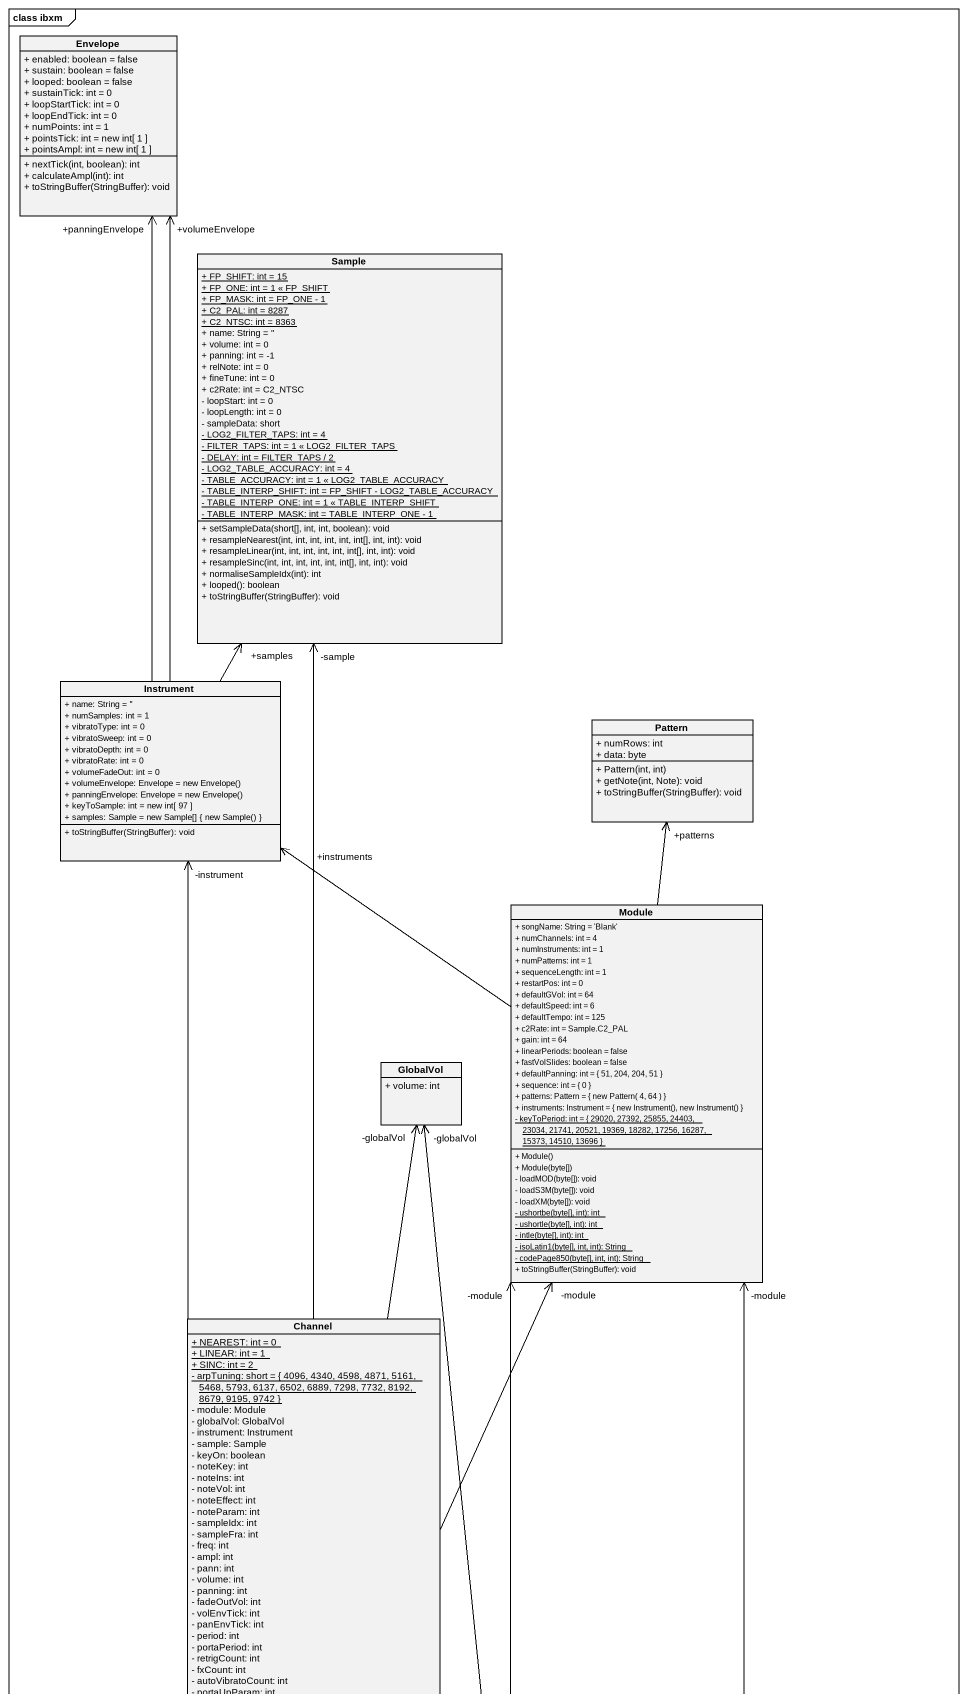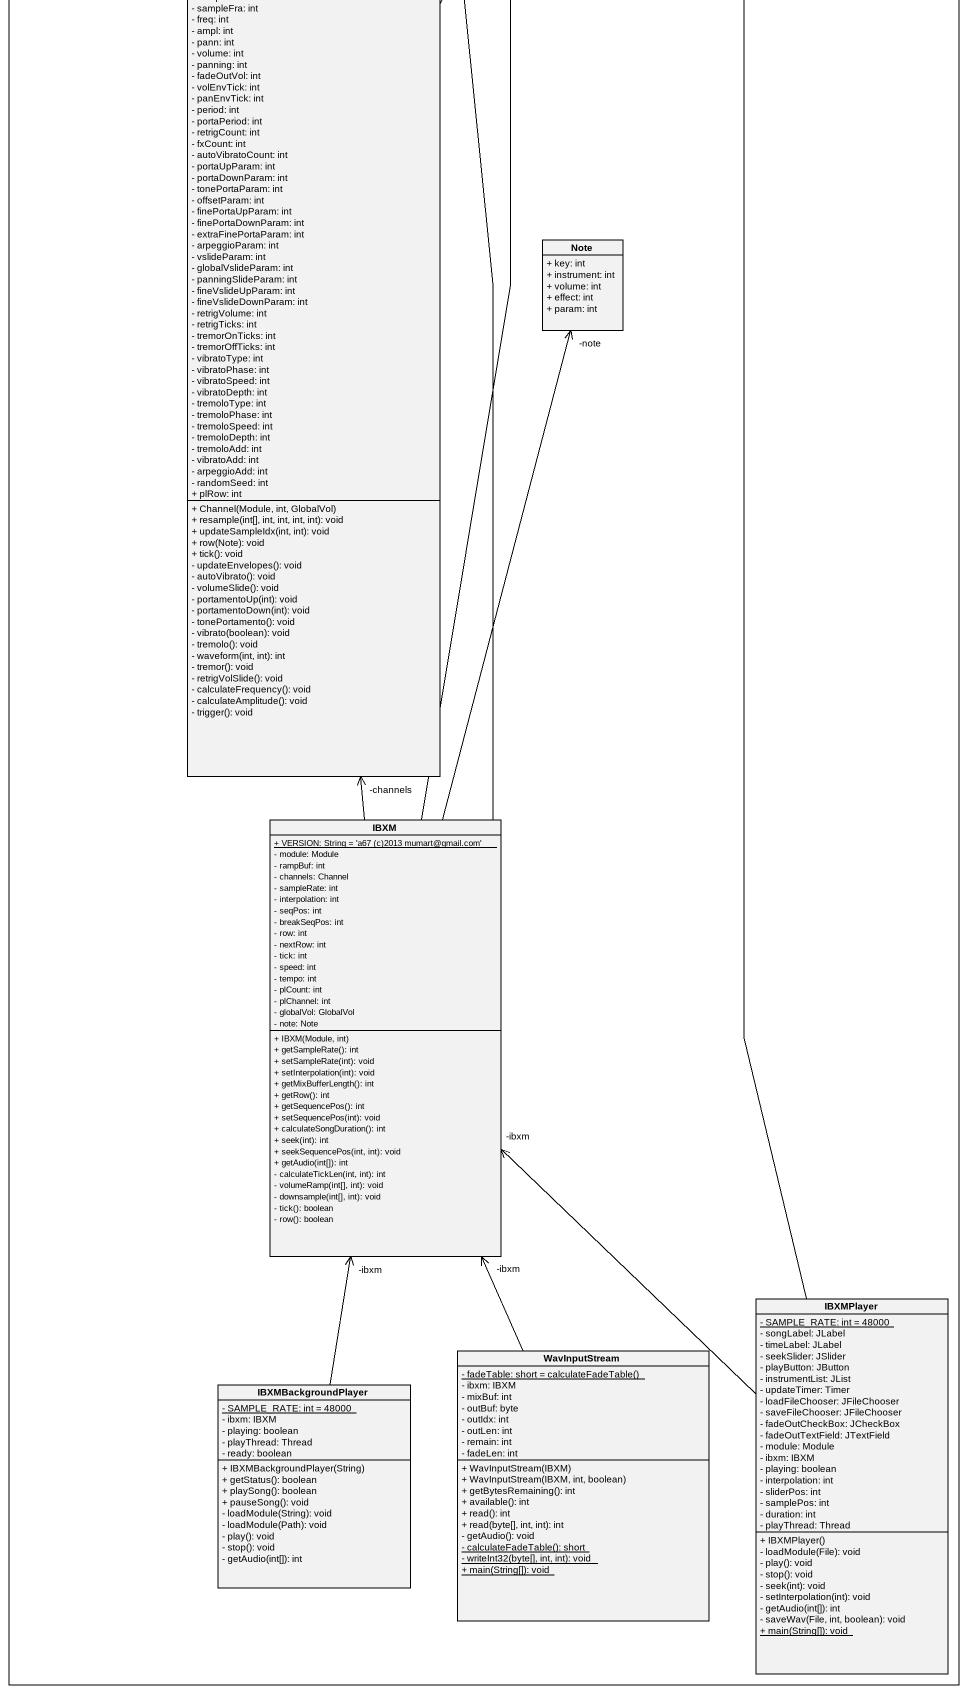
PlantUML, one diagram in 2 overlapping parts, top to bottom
@startuml
mainframe class ibxm
hide circle
hide empty members
skinparam classAttributeIconSize 0
class Envelope {
  + enabled: boolean = false
  + sustain: boolean = false
  + looped: boolean = false
  + sustainTick: int = 0
  + loopStartTick: int = 0
  + loopEndTick: int = 0
  + numPoints: int = 1
  + pointsTick: int = new int[ 1 ]
  + pointsAmpl: int = new int[ 1 ]
  + nextTick(int, boolean): int
  + calculateAmpl(int): int
  + toStringBuffer(StringBuffer): void
}
class Sample {
  {static} + FP_SHIFT: int = 15
  {static} + FP_ONE: int = 1 << FP_SHIFT
  {static} + FP_MASK: int = FP_ONE - 1
  {static} + C2_PAL: int = 8287
  {static} + C2_NTSC: int = 8363
  + name: String = ''
  + volume: int = 0
  + panning: int = -1
  + relNote: int = 0
  + fineTune: int = 0
  + c2Rate: int = C2_NTSC
  - loopStart: int = 0
  - loopLength: int = 0
  - sampleData: short
  {static} - LOG2_FILTER_TAPS: int = 4
  {static} - FILTER_TAPS: int = 1 << LOG2_FILTER_TAPS
  {static} - DELAY: int = FILTER_TAPS / 2
  {static} - LOG2_TABLE_ACCURACY: int = 4
  {static} - TABLE_ACCURACY: int = 1 << LOG2_TABLE_ACCURACY
  {static} - TABLE_INTERP_SHIFT: int = FP_SHIFT - LOG2_TABLE_ACCURACY
  {static} - TABLE_INTERP_ONE: int = 1 << TABLE_INTERP_SHIFT
  {static} - TABLE_INTERP_MASK: int = TABLE_INTERP_ONE - 1
  + setSampleData(short[], int, int, boolean): void
  + resampleNearest(int, int, int, int, int, int[], int, int): void
  + resampleLinear(int, int, int, int, int, int[], int, int): void
  + resampleSinc(int, int, int, int, int, int[], int, int): void
  + normaliseSampleIdx(int): int
  + looped(): boolean
  + toStringBuffer(StringBuffer): void
}
class Instrument {
  + name: String = ''
  + numSamples: int = 1
  + vibratoType: int = 0
  + vibratoSweep: int = 0
  + vibratoDepth: int = 0
  + vibratoRate: int = 0
  + volumeFadeOut: int = 0
  {field} + volumeEnvelope: Envelope = new Envelope()
  {field} + panningEnvelope: Envelope = new Envelope()
  + keyToSample: int = new int[ 97 ]
  {field} + samples: Sample = new Sample[] { new Sample() }
  + toStringBuffer(StringBuffer): void
}
class Pattern {
  + numRows: int
  + data: byte
  + Pattern(int, int)
  + getNote(int, Note): void
  + toStringBuffer(StringBuffer): void
}
class Module {
  + songName: String = 'Blank'
  + numChannels: int = 4
  + numInstruments: int = 1
  + numPatterns: int = 1
  + sequenceLength: int = 1
  + restartPos: int = 0
  + defaultGVol: int = 64
  + defaultSpeed: int = 6
  + defaultTempo: int = 125
  + c2Rate: int = Sample.C2_PAL
  + gain: int = 64
  + linearPeriods: boolean = false
  + fastVolSlides: boolean = false
  + defaultPanning: int = { 51, 204, 204, 51 }
  + sequence: int = { 0 }
  {field} + patterns: Pattern = { new Pattern( 4, 64 ) }
  {field} + instruments: Instrument = { new Instrument(), new Instrument() }
  {static} - keyToPeriod: int = { 29020, 27392, 25855, 24403, 23034, 21741, 20521, 19369, 18282, 17256, 16287, 15373, 14510, 13696 }
  + Module()
  + Module(byte[])
  - loadMOD(byte[]): void
  - loadS3M(byte[]): void
  - loadXM(byte[]): void
  {static} - ushortbe(byte[], int): int
  {static} - ushortle(byte[], int): int
  {static} - intle(byte[], int): int
  {static} - isoLatin1(byte[], int, int): String
  {static} - codePage850(byte[], int, int): String
  + toStringBuffer(StringBuffer): void
}
class GlobalVol {
  + volume: int
}
class Channel {
  {static} + NEAREST: int = 0
  {static} + LINEAR: int = 1
  {static} + SINC: int = 2
  {static} - arpTuning: short = { 4096, 4340, 4598, 4871, 5161, 5468, 5793, 6137, 6502, 6889, 7298, 7732, 8192, 8679, 9195, 9742 }
  - module: Module
  - globalVol: GlobalVol
  - instrument: Instrument
  - sample: Sample
  - keyOn: boolean
  - noteKey: int
  - noteIns: int
  - noteVol: int
  - noteEffect: int
  - noteParam: int
  - sampleIdx: int
  - sampleFra: int
  - freq: int
  - ampl: int
  - pann: int
  - volume: int
  - panning: int
  - fadeOutVol: int
  - volEnvTick: int
  - panEnvTick: int
  - period: int
  - portaPeriod: int
  - retrigCount: int
  - fxCount: int
  - autoVibratoCount: int
  - portaUpParam: int
  - portaDownParam: int
  - tonePortaParam: int
  - offsetParam: int
  - finePortaUpParam: int
  - finePortaDownParam: int
  - extraFinePortaParam: int
  - arpeggioParam: int
  - vslideParam: int
  - globalVslideParam: int
  - panningSlideParam: int
  - fineVslideUpParam: int
  - fineVslideDownParam: int
  - retrigVolume: int
  - retrigTicks: int
  - tremorOnTicks: int
  - tremorOffTicks: int
  - vibratoType: int
  - vibratoPhase: int
  - vibratoSpeed: int
  - vibratoDepth: int
  - tremoloType: int
  - tremoloPhase: int
  - tremoloSpeed: int
  - tremoloDepth: int
  - tremoloAdd: int
  - vibratoAdd: int
  - arpeggioAdd: int
  - randomSeed: int
  + plRow: int
  + Channel(Module, int, GlobalVol)
  + resample(int[], int, int, int, int): void
  + updateSampleIdx(int, int): void
  + row(Note): void
  + tick(): void
  - updateEnvelopes(): void
  - autoVibrato(): void
  - volumeSlide(): void
  - portamentoUp(int): void
  - portamentoDown(int): void
  - tonePortamento(): void
  - vibrato(boolean): void
  - tremolo(): void
  - waveform(int, int): int
  - tremor(): void
  - retrigVolSlide(): void
  - calculateFrequency(): void
  - calculateAmplitude(): void
  - trigger(): void
}
class "Note" as Note_ {
  + key: int
  + instrument: int
  + volume: int
  + effect: int
  + param: int
}
class IBXM {
  {static} {field} + VERSION: String = 'a67 (c)2013 mumart@gmail.com'
  - module: Module
  - rampBuf: int
  - channels: Channel
  - sampleRate: int
  - interpolation: int
  - seqPos: int
  - breakSeqPos: int
  - row: int
  - nextRow: int
  - tick: int
  - speed: int
  - tempo: int
  - plCount: int
  - plChannel: int
  - globalVol: GlobalVol
  - note: Note
  + IBXM(Module, int)
  + getSampleRate(): int
  + setSampleRate(int): void
  + setInterpolation(int): void
  + getMixBufferLength(): int
  + getRow(): int
  + getSequencePos(): int
  + setSequencePos(int): void
  + calculateSongDuration(): int
  + seek(int): int
  + seekSequencePos(int, int): void
  + getAudio(int[]): int
  - calculateTickLen(int, int): int
  - volumeRamp(int[], int): void
  - downsample(int[], int): void
  - tick(): boolean
  - row(): boolean
}
class IBXMPlayer {
  {static} - SAMPLE_RATE: int = 48000
  - songLabel: JLabel
  - timeLabel: JLabel
  - seekSlider: JSlider
  - playButton: JButton
  - instrumentList: JList
  - updateTimer: Timer
  - loadFileChooser: JFileChooser
  - saveFileChooser: JFileChooser
  - fadeOutCheckBox: JCheckBox
  - fadeOutTextField: JTextField
  - module: Module
  - ibxm: IBXM
  - playing: boolean
  - interpolation: int
  - sliderPos: int
  - samplePos: int
  - duration: int
  - playThread: Thread
  + IBXMPlayer()
  - loadModule(File): void
  - play(): void
  - stop(): void
  - seek(int): void
  - setInterpolation(int): void
  - getAudio(int[]): int
  - saveWav(File, int, boolean): void
  {static} + main(String[]): void
}
class WavInputStream {
  {static} {field} - fadeTable: short = calculateFadeTable()
  - ibxm: IBXM
  - mixBuf: int
  - outBuf: byte
  - outIdx: int
  - outLen: int
  - remain: int
  - fadeLen: int
  + WavInputStream(IBXM)
  + WavInputStream(IBXM, int, boolean)
  + getBytesRemaining(): int
  + available(): int
  + read(): int
  + read(byte[], int, int): int
  - getAudio(): void
  {static} - calculateFadeTable(): short
  {static} - writeInt32(byte[], int, int): void
  {static} + main(String[]): void
}
class IBXMBackgroundPlayer {
  {static} - SAMPLE_RATE: int = 48000
  - ibxm: IBXM
  - playing: boolean
  - playThread: Thread
  - ready: boolean
  + IBXMBackgroundPlayer(String)
  + getStatus(): boolean
  + playSong(): boolean
  + pauseSong(): void
  - loadModule(String): void
  - loadModule(Path): void
  - play(): void
  - stop(): void
  - getAudio(int[]): int
}
Instrument -up-> "+panningEnvelope" Envelope
Instrument -up-> "+volumeEnvelope" Envelope
Instrument -up-> "+samples" Sample
Module -up-> "+instruments" Instrument
Module -up-> "+patterns" Pattern
Channel -up-> "-sample" Sample
Channel -up-> "-instrument" Instrument
Channel -up-> "-module" Module
Channel -up-> "-globalVol" GlobalVol
IBXM -up-> "-module" Module
IBXM -up-> "-globalVol" GlobalVol
IBXM -up-> "-channels" Channel
IBXM -up-> "-note" Note_
IBXMPlayer -up-> "-module" Module
IBXMPlayer -up-> "-ibxm" IBXM
WavInputStream -up-> "-ibxm" IBXM
IBXMBackgroundPlayer -up-> "-ibxm" IBXM
@enduml
